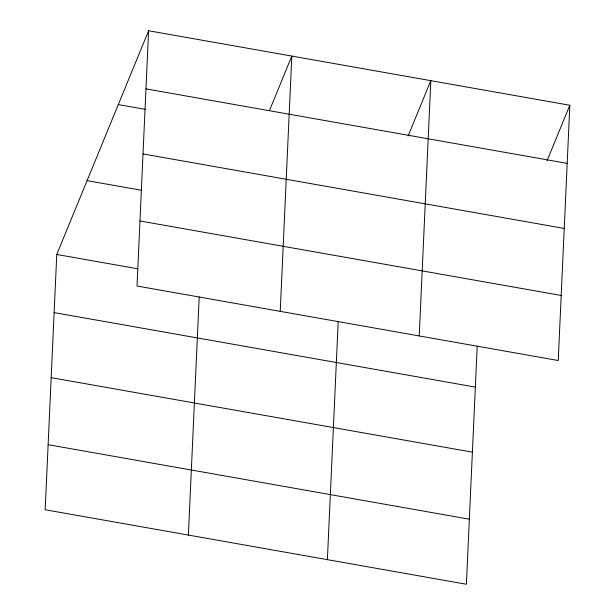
<?xml version="1.0" encoding="UTF-8"?>
<svg xmlns="http://www.w3.org/2000/svg" width="615" height="615" viewBox="0 0 615 615"><rect width="100%" height="100%" fill="white"/><g stroke="black" fill="none" stroke-linecap="round" stroke-linejoin="round"><path stroke-width="0.92" d="M148.607 30.75L137.014 286.029L558.236 360.528L569.828 105.257L148.607 30.75L56.765 254.472L45.172 509.743L466.393 584.25L477.209 346.122M188.39 535.081L199.199 296.953M280.232 311.359L291.818 56.08L269.455 110.569M327.388 559.665L338.204 321.537M419.23 335.944L430.823 80.665L408.091 136.038M547.096 160.623L569.828 105.257M145.963 88.875L567.191 163.375M118.295 104.581L145.624 109.409M143.011 153.935L564.232 228.442M87.069 180.641L141.719 190.312M139.966 220.97L561.188 295.469M56.765 254.472L137.791 268.801M54.128 312.597L475.349 387.096M51.168 377.656L472.397 452.156M48.124 444.683L469.353 519.191"/></g></svg>
